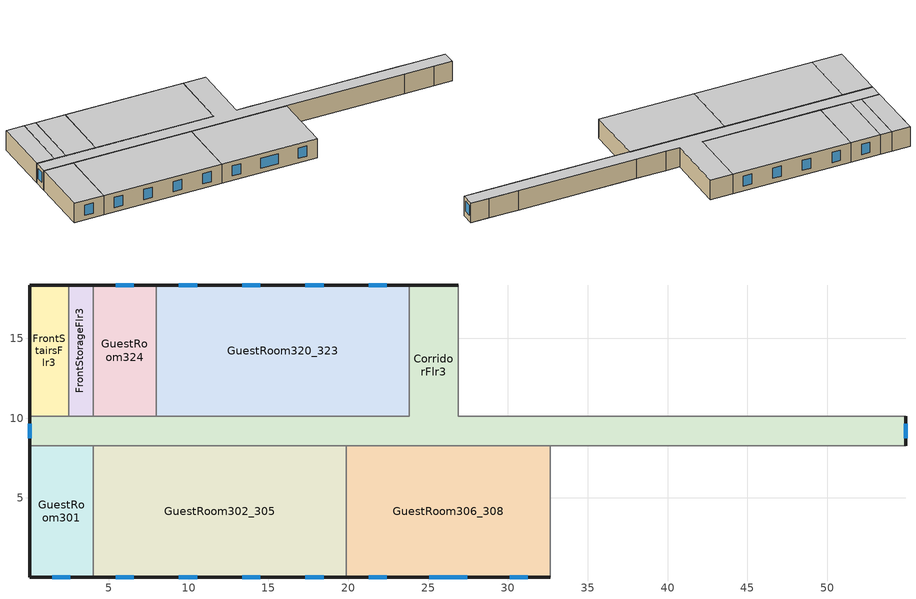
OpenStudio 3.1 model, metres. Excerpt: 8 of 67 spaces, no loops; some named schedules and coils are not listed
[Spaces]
CorridorFlr3
 floor to CorridorFlr2 (TypicalFloorInterior): 26.87,18.34 26.87,10.11 54.91,10.11 54.91,8.28 0.05,8.28 0.05,10.11 23.82,10.11 23.82,18.34 z6.1
 wall outside (MetalFrameWallU055): 0.05,10.11 0.05,8.28 / 54.91,8.28 54.91,10.11 / 26.87,18.34 23.82,18.34 z6.1:8.84
 wall to RearStairsFlr3 (MetalFrameWallInterior): 54.91,10.11 52.47,10.11 z6.1:8.84
 wall to GuestRoom320_323 (MetalFrameWallInterior): 23.82,18.34 23.82,10.11 7.97,10.11 z6.1:8.84
 wall to GuestRoom324 (MetalFrameWallInterior): 7.97,10.11 4.01,10.11 z6.1:8.84
 wall to FrontStorageFlr3 (MetalFrameWallInterior): 4.01,10.11 2.49,10.11 z6.1:8.84
 wall to FrontStairsFlr3 (MetalFrameWallInterior): 2.49,10.11 0.05,10.11 z6.1:8.84
 wall to GuestRoom301 (MetalFrameWallInterior): 0.05,8.28 4.01,8.28 z6.1:8.84
 wall to GuestRoom302_305 (MetalFrameWallInterior): 4.01,8.28 19.86,8.28 z6.1:8.84
 wall to GuestRoom306_308 (MetalFrameWallInterior): 19.86,8.28 32.66,8.28 z6.1:8.84
 wall to GuestRoom309_312 (MetalFrameWallInterior): 32.66,8.28 48.51,8.28 z6.1:8.84
 wall to GuestRoom313 (MetalFrameWallInterior): 48.51,8.28 52.47,8.28 z6.1:8.84
 wall to RearStorageFlr3 (MetalFrameWallInterior): 52.47,8.28 54.91,8.28 z6.1:8.84
 wall to GuestRoom314 (MetalFrameWallInterior): 52.47,10.11 48.51,10.11 z6.1:8.84
 wall to GuestRoom315_318 (MetalFrameWallInterior): 48.51,10.11 32.66,10.11 z6.1:8.84
 wall to GuestRoom319 (MetalFrameWallInterior): 32.66,10.11 28.7,10.11 z6.1:8.84
 wall to ElevatorCoreFlr3 (MetalFrameWallInterior): 28.7,10.11 26.87,10.11 26.87,18.34 z6.1:8.84
 window (Base_AllCZ_FixedWinU34_NRes): 0.05,9.66 0.05,8.73 / 54.91,8.73 54.91,9.66 z6.94:8.36
 ceiling to CorridorFlr4: 54.91,8.28 54.91,10.11 26.87,10.11 26.87,18.34 23.82,18.34 23.82,10.11 0.05,10.11 0.05,8.28 z8.84
GuestRoom320_323
 floor to GuestRoom220_223 (TypicalFloorInterior): 23.82,18.34 23.82,10.11 7.97,10.11 7.97,18.34 z6.1
 wall outside (MetalFrameWallU069): 23.82,18.34 7.97,18.34 z6.1:8.84
 wall to GuestRoom324 (MetalFrameWallInterior): 7.97,18.34 7.97,10.11 z6.1:8.84
 window (Base_AllCZ_FixedWinU36_Res): 22.41,18.34 21.27,18.34 / 18.45,18.34 17.31,18.34 / 14.49,18.34 13.35,18.34 / 10.52,18.34 9.39,18.34 z6.75:8.19
 ceiling to GuestRoom420_423: 23.82,10.11 23.82,18.34 7.97,18.34 7.97,10.11 z8.84
GuestRoom324
 floor to GuestRoom224 (TypicalFloorInterior): 7.97,18.34 7.97,10.11 4.01,10.11 4.01,18.34 z6.1
 wall outside (MetalFrameWallU069): 7.97,18.34 4.01,18.34 z6.1:8.84
 wall to FrontStorageFlr3: 4.01,18.34 4.01,10.11 z6.1:8.84
 window (Base_AllCZ_FixedWinU36_Res): 6.56,18.34 5.42,18.34 z6.75:8.19
 ceiling to GuestRoom424: 7.97,10.11 7.97,18.34 4.01,18.34 4.01,10.11 z8.84
FrontStorageFlr3
 floor to FrontStorageFlr2 (TypicalFloorInterior): 4.01,18.34 4.01,10.11 2.49,10.11 2.49,18.34 z6.1
 wall outside (MetalFrameWallU055): 4.01,18.34 2.49,18.34 z6.1:8.84
 wall to FrontStairsFlr3: 2.49,18.34 2.49,10.11 z6.1:8.84
 ceiling to FrontStorageFlr4: 4.01,10.11 4.01,18.34 2.49,18.34 2.49,10.11 z8.84
FrontStairsFlr3
 floor to FrontStairsFlr2 (TypicalFloorInterior): 2.49,18.34 2.49,10.11 0.05,10.11 0.05,18.34 z6.1
 wall outside (MetalFrameWallU055): 2.49,18.34 0.05,18.34 0.05,10.11 z6.1:8.84
 ceiling to FrontStairsFlr4: 2.49,10.11 2.49,18.34 0.05,18.34 0.05,10.11 z8.84
GuestRoom301
 floor to GuestRoom201 (TypicalFloorInterior): 4.01,8.28 4.01,0.05 0.05,0.05 0.05,8.28 z6.1
 wall outside (MetalFrameWallU069): 0.05,8.28 0.05,0.05 4.01,0.05 z6.1:8.84
 wall to GuestRoom302_305 (MetalFrameWallInterior): 4.01,0.05 4.01,8.28 z6.1:8.84
 window (Base_AllCZ_FixedWinU36_Res): 1.46,0.05 2.6,0.05 z6.75:8.19
 ceiling to GuestRoom401: 4.01,0.05 4.01,8.28 0.05,8.28 0.05,0.05 z8.84
GuestRoom302_305
 floor to GuestRoom202_205 (TypicalFloorInterior): 19.86,8.28 19.86,0.05 4.01,0.05 4.01,8.28 z6.1
 wall outside (MetalFrameWallU069): 4.01,0.05 19.86,0.05 z6.1:8.84
 wall to GuestRoom306_308 (MetalFrameWallInterior): 19.86,0.05 19.86,8.28 z6.1:8.84
 window (Base_AllCZ_FixedWinU36_Res): 5.42,0.05 6.56,0.05 / 9.39,0.05 10.52,0.05 / 13.35,0.05 14.49,0.05 / 17.31,0.05 18.45,0.05 z6.75:8.19
 ceiling to GuestRoom402_405: 19.86,0.05 19.86,8.28 4.01,8.28 4.01,0.05 z8.84
GuestRoom306_308
 floor to GuestRoom206_208 (TypicalFloorInterior): 32.66,8.28 32.66,0.05 19.86,0.05 19.86,8.28 z6.1
 wall outside (MetalFrameWallU069): 19.86,0.05 32.66,0.05 z6.1:8.84
 wall to GuestRoom309_312 (MetalFrameWallInterior): 32.66,0.05 32.66,8.28 z6.1:8.84
 window (Base_AllCZ_FixedWinU36_Res): 21.27,0.05 22.41,0.05 / 25.08,0.05 27.44,0.05 / 30.11,0.05 31.25,0.05 z6.75:8.19
 ceiling to GuestRoom406_408: 32.66,0.05 32.66,8.28 19.86,8.28 19.86,0.05 z8.84
[Site]
SACRAMENTO EXECUTIVE: Latitude {deg}=38.58; Longitude {deg}=-121.49; Time Zone {hr}=-8; Elevation {m}=4.572
[SizingPeriod:DesignDay] Barometric Pressure {Pa}=101284; Wind Speed {m/s}=2.3; Sky Clearness=0; Rain Indicator=0; Snow Indicator=0; Day of Month=21; Daylight Saving Time Indicator=0; Humidity Indicating Type=Wetbulb; Dry-Bulb Temperature Range Modifier Type=DefaultMultipliers
Name | Maximum Dry-Bulb Temperature {C} | Daily Dry-Bulb Temperature Range {deltaC} | Humidity Indicating Conditions at Maximum Dry-Bulb | Wind Direction {deg} | Month | Day Type | Solar Model Indicator | ASHRAE Taub | ASHRAE Taud
SACRAMENTO EXECUTIVE Ann Htg 99.6% Condns DB | -0.3 | 0 | -0.3 | 330 | 12 | WinterDesignDay | ASHRAEClearSky
SACRAMENTO EXECUTIVE  June .4% Condns DB=>MCWB | 39.4 | 16.5 | 21.6 | 220 | 6 | SummerDesignDay | ASHRAETau | 0.362 | 2.413
SACRAMENTO EXECUTIVE  July .4% Condns DB=>MCWB | 40.1 | 17.7 | 22 | 220 | 7 | SummerDesignDay | ASHRAETau | 0.363 | 2.407
SACRAMENTO EXECUTIVE  August .4% Condns DB=>MCWB | 40.1 | 17.5 | 21.2 | 220 | 8 | SummerDesignDay | ASHRAETau | 0.347 | 2.442
[Site:WaterMainsTemperature]
Calculation Method=Schedule; Temperature Schedule=WaterMainCZ12
[Building]
Hotel Small: North Axis {deg}=0
[Material]
Name | Roughness | Thickness {m} | Conductivity {W/m-K} | Density {kg/m3} | Specific Heat {J/kg-K} | Thermal Absorptance | Solar Absorptance | Visible Absorptance
Stucco - 7/8 in.; Stucco - 7/8 in. 1 | MediumRough | 0.022352 | 0.700948 | 1855.1 | 837.36 | 0.9 | 0.7 | 0.8
Air - Metal Wall Framing - 16 or 24 in. OC; Air - Metal Wall Framing - 16 or 24 in. OC 1; Air - Metal Wall Framing - 16 or 24 in. OC 2 | Smooth | 0.1397 | 1.22017 | 1.28148 | 1004.832
Gypsum Board - 1/2 in.; Gypsum Board - 1/2 in. 1 | Smooth | 0.0127 | 0.158656 | 640.739 | 1130.436 | 0.9 | 0.7 | 0.8
Compliance Insulation R10.06 | Smooth | 0.0407817 | 0.0230188 | 16.0185 | 1130.436
Gypsum Board - 5/8 in. | MediumRough | 0.016002 | 0.158656 | 640.739 | 1130.436 | 0.9 | 0.7 | 0.8
Concrete - 140 lb/ft3 - 4 in. | Smooth | 0.1016 | 1.9514 | 2239.06 | 921.096
Metal Deck - 1/16 in. | MediumRough | 0.0015875 | 45.3452 | 7820.53 | 502.416 | 0.9 | 0.7 | 0.8
Compliance Insulation R2.00 | Smooth | 0.00810768 | 0.0230188 | 16.0185 | 1130.436
Compliance Insulation R0.20 | Smooth | 0.000810768 | 0.0230188 | 16.0185 | 1130.436
Compliance Insulation R0.10 | Smooth | 0.000405384 | 0.0230188 | 16.0185 | 1130.436
Compliance Insulation R14.60 | Smooth | 0.0591861 | 0.0230188 | 16.0185 | 1130.436
Compliance Insulation R1.41 | Smooth | 0.00571591 | 0.0230188 | 16.0185 | 1130.436
Compliance Insulation R0.02 | Smooth | 8.10768e-05 | 0.0230188 | 16.0185 | 1130.436
Carpet - 3/4 in. 2 | Smooth | 0.01905 | 0.0455183 | 288.332 | 1381.644 | 0.9 | 0.7 | 0.8
[Construction]
MetalFrameWallU055: Stucco - 7/8 in., Compliance Insulation R14.60, Compliance Insulation R1.41, Compliance Insulation R0.02, Compliance Insulation R0.02, Air - Metal Wall Framing - 16 or 24 in. OC, Gypsum Board - 1/2 in.
MetalFrameWallU069: Stucco - 7/8 in. 1, Compliance Insulation R10.06, Compliance Insulation R2.00, Compliance Insulation R0.20, Compliance Insulation R0.10, Air - Metal Wall Framing - 16 or 24 in. OC 1, Gypsum Board - 1/2 in. 1
MetalFrameWallInterior: Gypsum Board - 5/8 in., Air - Metal Wall Framing - 16 or 24 in. OC 2, Gypsum Board - 5/8 in.
TypicalFloorInterior: Metal Deck - 1/16 in., Concrete - 140 lb/ft3 - 4 in., Carpet - 3/4 in. 2
Base_AllCZ_FixedWinU34_NRes: Base_AllCZ_FixedWinU34_NRes Material
Base_AllCZ_FixedWinU36_Res: Base_AllCZ_FixedWinU36_Res Material
[WindowMaterial:SimpleGlazingSystem] Visible Transmittance=0.42
Name | U-Factor {W/m2-K} | Solar Heat Gain Coefficient
Base_AllCZ_FixedWinU34_NRes Material | 1.93061 | 0.22
Base_AllCZ_FixedWinU36_Res Material | 2.04417 | 0.25
[Space] Building Story=Building Story 3
Name | Thermal Zone | Design Specification Outdoor Air Object
CorridorFlr3 | CorridorFlr3 Thermal Zone | CorridorFlr3 Thermal Zone Design Specification Outdoor Air
FrontStairsFlr3 | FrontStairsFlr3 Thermal Zone | FrontStairsFlr3 Thermal Zone Design Specification Outdoor Air
FrontStorageFlr3 | FrontStorageFlr3 Thermal Zone | FrontStorageFlr3 Thermal Zone Design Specification Outdoor Air
GuestRoom301 | GuestRoom301 Thermal Zone | GuestRoom301 Thermal Zone Design Specification Outdoor Air
GuestRoom302_305 | GuestRoom302_305 Thermal Zone | GuestRoom302_305 Thermal Zone Design Specification Outdoor Air
GuestRoom306_308 | GuestRoom306_308 Thermal Zone | GuestRoom306_308 Thermal Zone Design Specification Outdoor Air
GuestRoom320_323 | GuestRoom320_323 Thermal Zone | GuestRoom320_323 Thermal Zone Design Specification Outdoor Air
GuestRoom324 | GuestRoom324 Thermal Zone | GuestRoom324 Thermal Zone Design Specification Outdoor Air
[ThermalZone] Multiplier=1; Use Ideal Air Loads=No
Name | Thermostat
CorridorFlr3 Thermal Zone | CorridorFlr3 Thermal Zone Thermostat
FrontStairsFlr3 Thermal Zone | FrontStairsFlr3 Thermal Zone Thermostat
FrontStorageFlr3 Thermal Zone | FrontStorageFlr3 Thermal Zone Thermostat
GuestRoom301 Thermal Zone | GuestRoom301 Thermal Zone Thermostat
GuestRoom302_305 Thermal Zone | GuestRoom302_305 Thermal Zone Thermostat
GuestRoom306_308 Thermal Zone | GuestRoom306_308 Thermal Zone Thermostat
GuestRoom320_323 Thermal Zone | GuestRoom320_323 Thermal Zone Thermostat
GuestRoom324 Thermal Zone | GuestRoom324 Thermal Zone Thermostat
[BuildingStory]
Building Story 3
[People:Definition] Number of People Calculation Method=People/Area; Fraction Radiant=0.3
Name | People per Space Floor Area {person/m2} | Sensible Heat Fraction
CorridorFlr3 People Definition; FrontStairsFlr3 People Definition; FrontStorageFlr3 People Definition | 0.0538196 | 0.5
GuestRoom301 People Definition; GuestRoom302_305 People Definition; GuestRoom306_308 People Definition; GuestRoom320_323 People Definition; GuestRoom324 People Definition | 0.0269098 | 0.6125
[People] Multiplier=1
Name | People Definition | Space or SpaceType | Number of People Schedule | Activity Level Schedule
CorridorFlr3 People | CorridorFlr3 People Definition | CorridorFlr3 | ResidentialCommonOccupancy | CorridorFlr3 People Activity Level
FrontStairsFlr3 People | FrontStairsFlr3 People Definition | FrontStairsFlr3 | ResidentialCommonOccupancy | FrontStairsFlr3 People Activity Level
FrontStorageFlr3 People | FrontStorageFlr3 People Definition | FrontStorageFlr3 | ResidentialCommonOccupancy | FrontStorageFlr3 People Activity Level
GuestRoom301 People | GuestRoom301 People Definition | GuestRoom301 | ResidentialLivingOccupancy | GuestRoom301 People Activity Level
GuestRoom302_305 People | GuestRoom302_305 People Definition | GuestRoom302_305 | ResidentialLivingOccupancy | GuestRoom302_305 People Activity Level
GuestRoom306_308 People | GuestRoom306_308 People Definition | GuestRoom306_308 | ResidentialLivingOccupancy | GuestRoom306_308 People Activity Level
GuestRoom320_323 People | GuestRoom320_323 People Definition | GuestRoom320_323 | ResidentialLivingOccupancy | GuestRoom320_323 People Activity Level
GuestRoom324 People | GuestRoom324 People Definition | GuestRoom324 | ResidentialLivingOccupancy | GuestRoom324 People Activity Level
[SpaceInfiltration:DesignFlowRate] Temperature Term Coefficient=0; Velocity Squared Term Coefficient=0
Name | Space or SpaceType | Schedule | Design Flow Rate Calculation Method | Flow per Exterior Surface Area {m3/s-m2} | Constant Term Coefficient | Velocity Term Coefficient | Design Flow Rate {m3/s}
CorridorFlr3 Space Infiltration Design Flow Rate 1 | CorridorFlr3 | ResidentialCommonInfiltration | Flow/ExteriorWallArea | 0.00119482 | 0 | 0.224052
FrontStairsFlr3 Space Infiltration Design Flow Rate 1 | FrontStairsFlr3 | ResidentialCommonInfiltration | Flow/ExteriorWallArea | 0.00119482 | 0 | 0.224052
FrontStorageFlr3 Space Infiltration Design Flow Rate 1 | FrontStorageFlr3 | ResidentialCommonInfiltration | Flow/ExteriorWallArea | 0.00119482 | 0 | 0.224052
GuestRoom301 Space Infiltration Design Flow Rate 1 | GuestRoom301 | ResidentialLivingInfiltration | Flow/ExteriorWallArea | 0.00119482 | 0 | 0.224052
GuestRoom301 Space Infiltration Design Flow Rate 2 | GuestRoom301 | ResidentialLivingHVACAvail | Flow/Space |  | 1 | 0 | 0.0248499
GuestRoom302_305 Space Infiltration Design Flow Rate 1 | GuestRoom302_305 | ResidentialLivingInfiltration | Flow/ExteriorWallArea | 0.00119482 | 0 | 0.224052
GuestRoom302_305 Space Infiltration Design Flow Rate 2 | GuestRoom302_305 | ResidentialLivingHVACAvail | Flow/Space |  | 1 | 0 | 0.0993997
GuestRoom306_308 Space Infiltration Design Flow Rate 1 | GuestRoom306_308 | ResidentialLivingInfiltration | Flow/ExteriorWallArea | 0.00119482 | 0 | 0.224052
GuestRoom306_308 Space Infiltration Design Flow Rate 2 | GuestRoom306_308 | ResidentialLivingHVACAvail | Flow/Space |  | 1 | 0 | 0.0802844
GuestRoom320_323 Space Infiltration Design Flow Rate 1 | GuestRoom320_323 | ResidentialLivingInfiltration | Flow/ExteriorWallArea | 0.00119482 | 0 | 0.224052
GuestRoom320_323 Space Infiltration Design Flow Rate 2 | GuestRoom320_323 | ResidentialLivingHVACAvail | Flow/Space |  | 1 | 0 | 0.0993921
GuestRoom324 Space Infiltration Design Flow Rate 1 | GuestRoom324 | ResidentialLivingInfiltration | Flow/ExteriorWallArea | 0.00119482 | 0 | 0.224052
GuestRoom324 Space Infiltration Design Flow Rate 2 | GuestRoom324 | ResidentialLivingHVACAvail | Flow/Space |  | 1 | 0 | 0.024848
[Lights:Definition] Design Level Calculation Method=Watts/Area; Return Air Fraction=0
Name | Watts per Space Floor Area {W/m2} | Fraction Radiant
CorridorFlr3 Regulated Lights Definition; FrontStairsFlr3 Regulated Lights Definition; FrontStorageFlr3 Regulated Lights Definition | 4.30556 | 0.97
GuestRoom301 Non-Regulated Lights Definition; GuestRoom302_305 Non-Regulated Lights Definition | 13.6356 | 0.2
GuestRoom306_308 Non-Regulated Lights Definition | 13.0355 | 0.2
GuestRoom320_323 Non-Regulated Lights Definition; GuestRoom324 Non-Regulated Lights Definition | 13.6363 | 0.2
[Lights] Fraction Replaceable=1
Name | Lights Definition | Space or SpaceType | Schedule
CorridorFlr3 Regulated Lights | CorridorFlr3 Regulated Lights Definition | CorridorFlr3 | ResidentialCommonLights
FrontStairsFlr3 Regulated Lights | FrontStairsFlr3 Regulated Lights Definition | FrontStairsFlr3 | ResidentialCommonLights
FrontStorageFlr3 Regulated Lights | FrontStorageFlr3 Regulated Lights Definition | FrontStorageFlr3 | ResidentialCommonLights
GuestRoom301 Non-Regulated Lights | GuestRoom301 Non-Regulated Lights Definition | GuestRoom301 | T24R_ILtg
GuestRoom302_305 Non-Regulated Lights | GuestRoom302_305 Non-Regulated Lights Definition | GuestRoom302_305 | T24R_ILtg
GuestRoom306_308 Non-Regulated Lights | GuestRoom306_308 Non-Regulated Lights Definition | GuestRoom306_308 | T24R_ILtg
GuestRoom320_323 Non-Regulated Lights | GuestRoom320_323 Non-Regulated Lights Definition | GuestRoom320_323 | T24R_ILtg
GuestRoom324 Non-Regulated Lights | GuestRoom324 Non-Regulated Lights Definition | GuestRoom324 | T24R_ILtg
[ElectricEquipment:Definition] Design Level Calculation Method=Watts/Area; Fraction Lost=0
Name | Watts per Space Floor Area {W/m2} | Fraction Latent | Fraction Radiant
GuestRoom301 Recepticle Loads Definition | 112.197 | 0.0172722 | 0.302022
GuestRoom301 Process Electric Loads Definition | 41.2495 | 0 | 0
GuestRoom302_305 Recepticle Loads Definition | 112.198 | 0.0172722 | 0.302022
GuestRoom302_305 Process Electric Loads Definition | 41.2496 | 0 | 0
GuestRoom306_308 Recepticle Loads Definition | 104.183 | 0.0172722 | 0.302022
GuestRoom306_308 Process Electric Loads Definition | 38.3029 | 0 | 0
GuestRoom320_323 Recepticle Loads Definition; GuestRoom324 Recepticle Loads Definition | 112.205 | 0.0172722 | 0.302022
GuestRoom320_323 Process Electric Loads Definition; GuestRoom324 Process Electric Loads Definition | 41.2526 | 0 | 0
[ElectricEquipment]
Name | Electric Equipment Definition | Space or SpaceType | Schedule
GuestRoom301 Recepticle Loads | GuestRoom301 Recepticle Loads Definition | GuestRoom301 | GuestRoom301-RecptSch
GuestRoom301 Process Electric Loads | GuestRoom301 Process Electric Loads Definition | GuestRoom301 | GuestRoom301-ProcESch
GuestRoom302_305 Recepticle Loads | GuestRoom302_305 Recepticle Loads Definition | GuestRoom302_305 | GuestRoom302_305-RecptSch
GuestRoom302_305 Process Electric Loads | GuestRoom302_305 Process Electric Loads Definition | GuestRoom302_305 | GuestRoom302_305-ProcESch
GuestRoom306_308 Recepticle Loads | GuestRoom306_308 Recepticle Loads Definition | GuestRoom306_308 | GuestRoom306_308-RecptSch
GuestRoom306_308 Process Electric Loads | GuestRoom306_308 Process Electric Loads Definition | GuestRoom306_308 | GuestRoom306_308-ProcESch
GuestRoom320_323 Recepticle Loads | GuestRoom320_323 Recepticle Loads Definition | GuestRoom320_323 | GuestRoom320_323-RecptSch
GuestRoom320_323 Process Electric Loads | GuestRoom320_323 Process Electric Loads Definition | GuestRoom320_323 | GuestRoom320_323-ProcESch
GuestRoom324 Recepticle Loads | GuestRoom324 Recepticle Loads Definition | GuestRoom324 | GuestRoom324-RecptSch
GuestRoom324 Process Electric Loads | GuestRoom324 Process Electric Loads Definition | GuestRoom324 | GuestRoom324-ProcESch
[ThermostatSetpoint:DualSetpoint]
Name | Heating Setpoint Temperature Schedule | Cooling Setpoint Temperature Schedule
CorridorFlr3 Thermal Zone Thermostat; FrontStairsFlr3 Thermal Zone Thermostat; FrontStorageFlr3 Thermal Zone Thermostat | ResidentialCommonHtgSetpt | ResidentialCommonClgSetpt
GuestRoom301 Thermal Zone Thermostat; GuestRoom302_305 Thermal Zone Thermostat; GuestRoom306_308 Thermal Zone Thermostat; GuestRoom320_323 Thermal Zone Thermostat; GuestRoom324 Thermal Zone Thermostat | ResidentialLivingHtgSetpt | ResidentialLivingClgSetpt
[DesignSpecification:OutdoorAir] Outdoor Air Method=Maximum; Outdoor Air Flow per Person {m3/s-person}=0
Name | Outdoor Air Flow per Floor Area {m3/s-m2}
CorridorFlr3 Thermal Zone Design Specification Outdoor Air; FrontStairsFlr3 Thermal Zone Design Specification Outdoor Air; FrontStorageFlr3 Thermal Zone Design Specification Outdoor Air | 0.000762
GuestRoom301 Thermal Zone Design Specification Outdoor Air; GuestRoom302_305 Thermal Zone Design Specification Outdoor Air; GuestRoom306_308 Thermal Zone Design Specification Outdoor Air; GuestRoom320_323 Thermal Zone Design Specification Outdoor Air; GuestRoom324 Thermal Zone Design Specification Outdoor Air | 0
[ZoneHVAC:PackagedTerminalAirConditioner] Availability Schedule=ResidentialLivingHVACAvail; Supply Air Flow Rate During Cooling Operation {m3/s}=Autosize; Supply Air Flow Rate During Heating Operation {m3/s}=Autosize; Supply Air Flow Rate When No Cooling or Heating is Needed {m3/s}=Autosize; Outdoor Air Flow Rate During Cooling Operation {m3/s}=0; Outdoor Air Flow Rate During Heating Operation {m3/s}=0; Outdoor Air Flow Rate When No Cooling or Heating is Needed {m3/s}=0; Fan Placement=DrawThrough
Name | Supply Air Fan | Heating Coil | Cooling Coil
BaseZnSys1-28 | BaseSys1 SupFan-28 | BaseSys1 CoilHtg-28 | BaseSys1 CoilClg-28
BaseZnSys1-29 | BaseSys1 SupFan-29 | BaseSys1 CoilHtg-29 | BaseSys1 CoilClg-29
BaseZnSys1-30 | BaseSys1 SupFan-30 | BaseSys1 CoilHtg-30 | BaseSys1 CoilClg-30
BaseZnSys1-31 | BaseSys1 SupFan-31 | BaseSys1 CoilHtg-31 | BaseSys1 CoilClg-31
BaseZnSys1-32 | BaseSys1 SupFan-32 | BaseSys1 CoilHtg-32 | BaseSys1 CoilClg-32
BaseZnSys1-33 | BaseSys1 SupFan-33 | BaseSys1 CoilHtg-33 | BaseSys1 CoilClg-33
BaseZnSys1-34 | BaseSys1 SupFan-34 | BaseSys1 CoilHtg-34 | BaseSys1 CoilClg-34
BaseZnSys1-35 | BaseSys1 SupFan-35 | BaseSys1 CoilHtg-35 | BaseSys1 CoilClg-35
[Schedule:Year]
ResidentialLivingOccupancy: 12, 31, ResidentialLivingOccupancyWk
ResidentialCommonOccupancy: 12, 31, ResidentialCommonOccupancyWk
ResidentialLivingHVACAvail: 12, 31, ResidentialLivingHVACAvailWk
GuestRoom301-RecptSch: 1, 31, GuestRoom301-RecptSch-wk1, 2, 28, GuestRoom301-RecptSch-wk2, 3, 31, GuestRoom301-RecptSch-wk3, 4, 30, GuestRoom301-RecptSch-wk4, 5, 31, GuestRoom301-RecptSch-wk5, 6, 30, GuestRoom301-RecptSch-wk6, 7, 31, GuestRoom301-RecptSch-wk7, 8, 31, GuestRoom301-RecptSch-wk8, 9, 30, GuestRoom301-RecptSch-wk9, 10, 31, GuestRoom301-RecptSch-wk10, 11, 30, GuestRoom301-RecptSch-wk11, 12, 31, GuestRoom301-RecptSch-wk12
GuestRoom302_305-RecptSch: 1, 31, GuestRoom302_305-RecptSch-wk1, 2, 28, GuestRoom302_305-RecptSch-wk2, 3, 31, GuestRoom302_305-RecptSch-wk3, 4, 30, GuestRoom302_305-RecptSch-wk4, 5, 31, GuestRoom302_305-RecptSch-wk5, 6, 30, GuestRoom302_305-RecptSch-wk6, 7, 31, GuestRoom302_305-RecptSch-wk7, 8, 31, GuestRoom302_305-RecptSch-wk8, 9, 30, GuestRoom302_305-RecptSch-wk9, 10, 31, GuestRoom302_305-RecptSch-wk10, 11, 30, GuestRoom302_305-RecptSch-wk11, 12, 31, GuestRoom302_305-RecptSch-wk12
GuestRoom301-ProcESch: 1, 31, GuestRoom301-ProcESch-wk1, 2, 28, GuestRoom301-ProcESch-wk2, 3, 31, GuestRoom301-ProcESch-wk3, 4, 30, GuestRoom301-ProcESch-wk4, 5, 31, GuestRoom301-ProcESch-wk5, 6, 30, GuestRoom301-ProcESch-wk6, 7, 31, GuestRoom301-ProcESch-wk7, 8, 31, GuestRoom301-ProcESch-wk8, 9, 30, GuestRoom301-ProcESch-wk9, 10, 31, GuestRoom301-ProcESch-wk10, 11, 30, GuestRoom301-ProcESch-wk11, 12, 31, GuestRoom301-ProcESch-wk12
GuestRoom302_305-ProcESch: 1, 31, GuestRoom302_305-ProcESch-wk1, 2, 28, GuestRoom302_305-ProcESch-wk2, 3, 31, GuestRoom302_305-ProcESch-wk3, 4, 30, GuestRoom302_305-ProcESch-wk4, 5, 31, GuestRoom302_305-ProcESch-wk5, 6, 30, GuestRoom302_305-ProcESch-wk6, 7, 31, GuestRoom302_305-ProcESch-wk7, 8, 31, GuestRoom302_305-ProcESch-wk8, 9, 30, GuestRoom302_305-ProcESch-wk9, 10, 31, GuestRoom302_305-ProcESch-wk10, 11, 30, GuestRoom302_305-ProcESch-wk11, 12, 31, GuestRoom302_305-ProcESch-wk12
ResidentialLivingInfiltration: 12, 31, ResidentialLivingInfiltrationWk
ResidentialCommonInfiltration: 12, 31, ResidentialCommonInfiltrationWk
T24R_ILtg: 1, 31, T24R_ILtg_Jan, 2, 28, T24R_ILtg_Feb, 3, 31, T24R_ILtg_Mar, 4, 30, T24R_ILtg_Apr, 5, 31, T24R_ILtg_May, 6, 30, T24R_ILtg_Jun, 7, 31, T24R_ILtg_Jul, 8, 31, T24R_ILtg_Aug, 9, 30, T24R_ILtg_Sep, 10, 31, T24R_ILtg_Oct, 11, 30, T24R_ILtg_Nov, 12, 31, T24R_ILtg_Dec
ResidentialCommonLights: 12, 31, ResidentialCommonLightsWk
[Schedule:Ruleset]
Name | Default Day Schedule
CorridorFlr3 People Activity Level | Schedule:Day #49
FrontStairsFlr3 People Activity Level | Schedule:Day #50
FrontStorageFlr3 People Activity Level | Schedule:Day #51
GuestRoom301 People Activity Level | Schedule:Day #52
GuestRoom302_305 People Activity Level | Schedule:Day #53
GuestRoom306_308 People Activity Level | Schedule:Day #54
GuestRoom320_323 People Activity Level | Schedule:Day #60
GuestRoom324 People Activity Level | Schedule:Day #61
